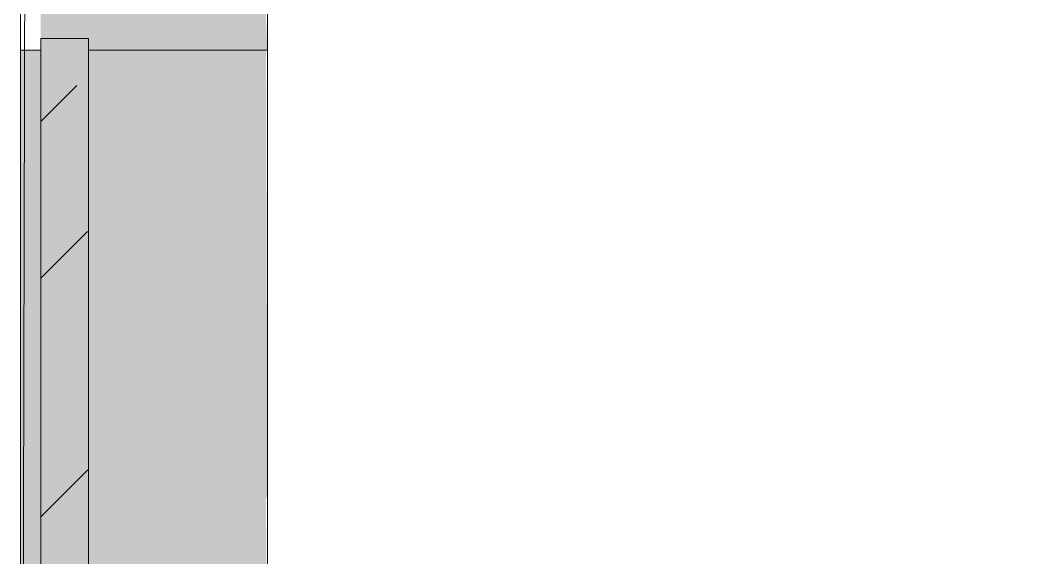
# Model space of a CAD drawing. Header units: millimetres. Extents: x -1113 to 415037, y -3642 to 28069.
# Drawn here: x 3919 to 4776, y 20964 to 21414 of the extents above; entities that cross this region are included whole.
import ezdxf

# ---------------------------------------------------------------- set-up
doc = ezdxf.new("R2010")
doc.units = ezdxf.units.MM
for name, color, linetype, lineweight in [('0) Стена 3.93м', 3, 'Continuous', 60), ('A-AREA-BNDY', 7, 'Continuous', 5), ('A-GLAZ-CURT', 7, 'Continuous', 9), ('A-GLAZ-CURT-1', 7, 'Continuous', 5), ('A-GLAZ-CURT-2', 7, 'Continuous', 20), ('A-GLAZ-CWMG', 7, 'Continuous', 9), ('A-GLAZ-CWMG-1', 7, 'Continuous', 20)]:
    doc.layers.add(name, color=color, linetype=linetype, lineweight=lineweight)
doc.layers.add('A-AREA-PATT-1', color=7, linetype='Continuous', lineweight=5, true_color=0xa5bae0, transparency=1)

# ---------------------------------------------------------------- blocks, each defined once
blk = doc.blocks.new('Системная панель - Стекло - 40мм-23998919-Объем проектирования 1 этажа')
at = {"layer": 'A-GLAZ-CURT-1'}
h = blk.add_hatch(dxfattribs=at)
h.set_pattern_fill('FP_128', color=256, style=0, pattern_type=2)
h.set_pattern_definition([(135, (20950.122, -4071.12), (-565.685424949238, -565.6854249492379), [400, -1200]), (135, (21150.122, -4471.12), (-565.685424949238, -565.6854249492379), [1200, -400]), (135, (21350.122, -3671.12), (-565.685424949238, -565.6854249492379), [400, -1200])])
h.paths.add_polyline_path([(384.9999999999645, 38.87962352519943), (384.9999999999645, 40.00000000000173), (-385.0000000000294, 38.87962352519727), (-385.0000000000294, 1.082867129298393e-11), (384.9999999999645, 1.299440555158071e-11), (384.9999999999645, 14.99999999999659)])
at = {"layer": 'A-GLAZ-CURT-2'}
for p, q in [((384.9999999999991, 39.99999999999957), (-384.9999999999991, 39.99999999999957)), ((-384.9999999999991, 39.99999999999957), (-384.9999999999991, -5.414335646491964e-13)), ((384.9999999999991, -5.414335646491964e-13), (384.9999999999991, 39.99999999999957)), ((-384.9999999999991, -5.414335646491964e-13), (384.9999999999991, -5.414335646491964e-13))]:
    blk.add_line(p, q, dxfattribs=at)
blk = doc.blocks.new('Прямоугольный импост - Импост структурный с накладкой - 190мм-23188961-Объем проектирования 1 этажа')
at = {"layer": 'A-GLAZ-CWMG'}
for points in [[(3871.12036965525, 21150.12208163705), (3871.120369655251, 21525.12208194184), (3854.120369655242, 21525.12208194184), (3854.120369655241, 21150.12208163705), (3861.120369655228, 21150.12208163705)], [(4031.120369655251, 21150.12208163705), (4061.120369655242, 21150.12208163705), (4059.999993180498, 21525.12208194184), (3911.120369655242, 21525.12208194184), (3911.120369655241, 21150.12208163705), (4006.120369655254, 21150.12208163705)]]:
    blk.add_hatch(color=256, dxfattribs=at).paths.add_polyline_path(points)
for p, q in [((3854.120369655235, 21150.12208163702), (3854.120369655236, 21525.12208194181)), ((4061.120369655235, 21150.12208163702), (4061.120369655236, 21525.12208194181))]:
    blk.add_line(p, q, dxfattribs=at)
blk = doc.blocks.new('Прямоугольный импост - Импост структурный с накладкой - 190мм-V108-Объем проектирования 1 этажа')
at = {"layer": 'A-GLAZ-CWMG-1'}
for p, q in [((-24.99999999999865, 0), (-24.99999999999865, 16.99999999999993)), ((-24.99999999999865, 16.99999999999993), (24.99999999999865, 16.99999999999993)), ((24.99999999999865, 16.99999999999993), (24.99999999999865, 0)), ((-15.00000000000092, 0), (-24.99999999999865, 0)), ((-15.00000000000092, -40.00000000000011), (-15.00000000000092, 0)), ((24.99999999999865, 0), (15.00000000000092, 0)), ((15.00000000000092, 0), (15.00000000000092, -40.00000000000011)), ((-24.99999999999865, -190.0000000000001), (-24.99999999999865, -40.00000000000011)), ((-24.99999999999865, -40.00000000000011), (-15.00000000000092, -40.00000000000011)), ((15.00000000000092, -40.00000000000011), (24.99999999999865, -40.00000000000011)), ((24.99999999999865, -40.00000000000011), (24.99999999999865, -190.0000000000001)), ((24.99999999999865, -190.0000000000001), (-24.99999999999865, -190.0000000000001))]:
    blk.add_line(p, q, dxfattribs=at)
blk = doc.blocks.new('Прямоугольный импост - Импост структурный с накладкой - 190мм-23188962-Объем проектирования 1 этажа')
at = {"layer": 'A-GLAZ-CWMG'}
for points in [[(3861.120369655227, 20775.12208194184), (3871.120369655249, 20775.12208194184), (3871.12036965525, 21150.12208163705), (3854.120369655241, 21150.12208163705), (3854.120369655237, 20775.12208194184)], [(4031.120369655249, 20775.12208194184), (4061.12036965524, 20775.12208194184), (4059.999993180498, 21150.12208163705), (3911.120369655241, 21150.12208163705), (3911.120369655238, 20775.12208194184), (4006.120369655253, 20775.12208194184)]]:
    blk.add_hatch(color=256, dxfattribs=at).paths.add_polyline_path(points)
for p, q in [((3854.120369655234, 20775.12208194181), (3854.120369655235, 21150.12208163702)), ((4061.120369655234, 20882.00000533489), (4061.120369655235, 21150.12208163702)), ((4061.120369655234, 20775.12208194181), (4061.120369655234, 20782.00000533489))]:
    blk.add_line(p, q, dxfattribs=at)
blk = doc.blocks.new('1floor')
at = {"layer": 'A-AREA-PATT-1'}
h = blk.add_hatch(color=256, dxfattribs=at)
h.paths.add_polyline_path([(3871.120369655249, 20769.9999952554), (4061.12036965524, 20769.9999952554), (4059.999993180496, 20775.12208194184), (3911.120369655238, 20775.12208194184), (3911.12036965524, 21525.12208194184), (4061.120369655242, 21525.12208194184), (4058.978502812395, 21575.12208194184), (3911.12036965524, 21575.12208194184), (3909.999993180435, 21720.00000533492), (3871.120369655249, 21720.00000533492), (3871.120369655249, 20927.35835766522)])
h.paths.add_polyline_path([(5866.379932464793, 20769.9999952554), (6760.000107579848, 20769.9999952554), (6760.000107579848, 20775.00000533412), (6610.000107579848, 20775.00000533412), (6610.000107579848, 20882.00000533412), (4059.999993180496, 20882.00000533412), (4061.199306253549, 20782.00000533492), (4069.999993180427, 20782.00000533492), (4070.285707465628, 20769.9999952554), (5594.999993485241, 20769.9999952554)])
h.paths.add_polyline_path([(6569.372584307841, 20775.00000533412), (6560.000101721706, 20775.00000533412), (6560.000101721706, 20782.00000533491), (6570.000107579846, 20782.00000533491), (6570.000107579846, 20775.00000533412)])
h.paths.add_polyline_path([(8888.999993180421, 23119.00000533491), (8888.999993180421, 23124.50000533492), (8004.99999318041, 23124.50000533492), (8004.99999318041, 23119.00000533492), (8884.081751805954, 23119.00000533491)])
h.paths.add_polyline_path([(6979.999993180413, 23119.00000533492), (7054.999993180413, 23119.00000533492), (7054.999993180413, 23124.50000533492), (6274.499993180413, 23124.67188026064), (6274.499993180418, 25509.50000533492), (6268.999993179754, 25509.00000533486), (6268.99999318041, 23119.00000533492), (6897.911718871215, 23119.00000533492)])
h.paths.add_polyline_path([(4059.999993180447, 24725.12208194184), (4061.120369655245, 24725.12208194184), (4059.999993180447, 24725.19677370683)])
at = {"layer": 'A-GLAZ-CURT', "rotation": 269.9999999999999}
blk.add_blockref('Системная панель - Стекло - 40мм-23998919-Объем проектирования 1 этажа', (3871.120369655235, 21150.12208194181), dxfattribs=at)
at = {"layer": 'A-GLAZ-CWMG', "extrusion": (0, 0, -1), "rotation": 270.0000000000001}
blk.add_blockref('Прямоугольный импост - Импост структурный с накладкой - 190мм-V108-Объем проектирования 1 этажа', (-3871.120369655236, 21550.12208194181), dxfattribs=at)
at = {"layer": 'A-GLAZ-CWMG'}
for name in ['Прямоугольный импост - Импост структурный с накладкой - 190мм-23188961-Объем проектирования 1 этажа', 'Прямоугольный импост - Импост структурный с накладкой - 190мм-23188962-Объем проектирования 1 этажа']:
    blk.add_blockref(name, (0, 0), dxfattribs=at)

msp = doc.modelspace()

# ---------------------------------------------------------------- linework, layer by layer
at = {"layer": 'A-AREA-BNDY', "flags": 128}
msp.add_lwpolyline([(4111.950552148734, 21709.87967415688), (3923.071449018164, 21710.32305166419), (3920.841411555441, 20760.32565899197), (6619.713713619551, 20753.99028756136), (8938.707209991504, 20748.54664907076), (8944.221271009226, 23097.54018726634), (6324.22848954298, 23103.6903957825), (6329.838794258095, 25493.68381093681), (4120.844880418841, 25498.86923483459), (4113.126603421136, 22210.87827221187), (4734.124892463324, 22209.42053194908), (4732.617856636084, 21567.42230076536), (4111.619567593901, 21568.88004102816)], close=True, dxfattribs=at)

# ---------------------------------------------------------------- block references
at = {"layer": '0) Стена 3.93м'}
msp.add_blockref('1floor', (64.70176383625949, -136.0621638723896), dxfattribs=at)

doc.saveas('drawing.dxf')
